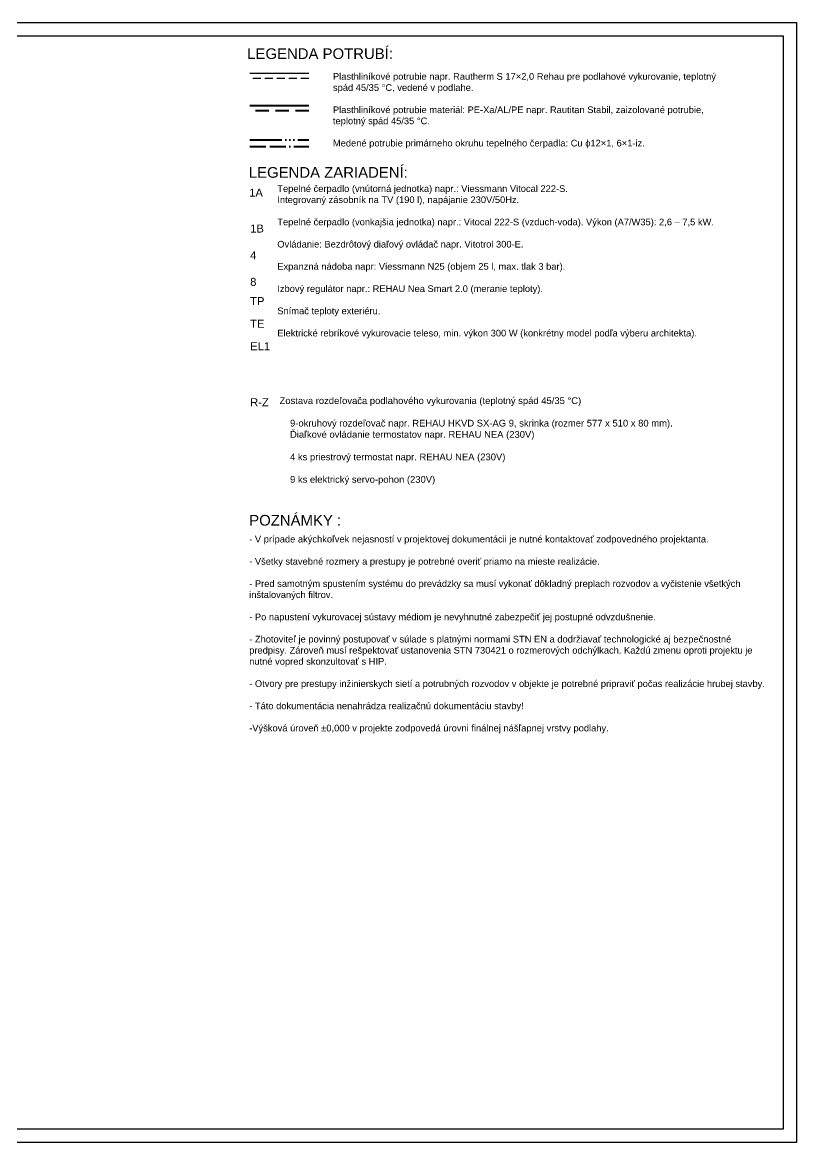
# Model space of a CAD drawing. Header units: millimetres. Extents: x 1046 to 78755, y 389 to 54562.
# Drawn here: x 28289 to 42796, y 389 to 21389 of the extents above; entities that cross this region are included whole.
import ezdxf

# ---------------------------------------------------------------- set-up
doc = ezdxf.new("R2010")
doc.units = ezdxf.units.MM
for name, pattern in [('ACAD_ISO06W100', [36, 24, -3, 0, -3, 0, -3, 0, -3]), ('ACAD_ISO11W100', [33, 12, -3, 12, -3, 0, -3]), ('DASH', [75, 50, -25])]:
    doc.linetypes.add(name, pattern=pattern)
doc.layers.add('NETLAC', color=6, linetype='Continuous', plot=False)
for name, color, linetype, lineweight in [('Schedule Graphics', 7, 'Continuous', 9), ('vyk-privod-45', 240, 'Continuous', 40), ('vyk-tc-privod', 175, 'ACAD_ISO06W100', 40), ('vyk-tc-vratka', 30, 'ACAD_ISO11W100', 40), ('vyk-vratka_35°C', 132, 'DASH', 40), ('vyk_POPIS', 7, 'Continuous', 20)]:
    doc.layers.add(name, color=color, linetype=linetype, lineweight=lineweight)
doc.layers.add('vyk-privod-45 PODL', color=1, linetype='Continuous')
doc.layers.add('vyk-vratka_35°C PODL', color=5, linetype='DASH')
doc.styles.add('ARIAL', font='arial.ttf')
doc.styles.get("Standard").update_dxf_attribs({"font": 'arial.ttf'})

msp = doc.modelspace()

# ---------------------------------------------------------------- linework, layer by layer
msp.add_lwpolyline([(1296.1, 21138.6), (42546.1, 21138.6), (42546.1, 638.6), (1296.1, 638.6)], close=True)
at = {"layer": 'NETLAC'}
msp.add_lwpolyline([(1046.1, 21388.6), (42796.1, 21388.6), (42796.1, 388.6), (1046.1, 388.6)], close=True, dxfattribs=at)
at = {"layer": 'vyk-privod-45'}
msp.add_line((32552.4, 19833.1), (33655.5, 19833.1), dxfattribs=at)
at = {"layer": 'vyk-privod-45 PODL', "lineweight": 30}
msp.add_line((32552.4, 20438.2), (33655.5, 20438.2), dxfattribs=at)
at = {"layer": 'vyk-tc-privod', "ltscale": 25}
msp.add_line((32552.4, 19189.8), (33655.5, 19189.8), dxfattribs=at)
at = {"layer": 'vyk-tc-vratka', "ltscale": 25}
msp.add_line((32552.4, 19061.5), (33655.5, 19061.5), dxfattribs=at)
at = {"layer": 'vyk-vratka_35°C', "ltscale": 5}
msp.add_line((33655.5, 19733.1), (32552.4, 19733.1), dxfattribs=at)
at = {"layer": 'vyk-vratka_35°C PODL', "lineweight": 30, "ltscale": 3}
msp.add_line((33655.5, 20338.2), (32552.4, 20338.2), dxfattribs=at)

# ---------------------------------------------------------------- texts
at = {"char_height": 125, "attachment_point": 1}
for s, width, heights, insert in [('Plasthliníkové potrubie napr. Rautherm S 17×2,0 Rehau pre podlahové vykurovanie, teplotný spád 45/35 °C, vedené v podlahe.\\P\\PPlasthliníkové potrubie materiál: PE-Xa/AL/PE napr. Rautitan Stabil, zaizolované potrubie, teplotný spád 45/35 °C.^J\\PMedené potrubie primárneho okruhu tepelného čerpadla: Cu ϕ12×1, 6×1-iz.', 7416.579, [0], (34107.9, 20438.2)), ('Tepelné čerpadlo (vnútorná jednotka) napr.: Viessmann Vitocal 222-S.\\PIntegrovaný zásobník na TV (190 l), napájanie 230V/50Hz.\\P\\PTepelné čerpadlo (vonkajšia jednotka) napr.: Vitocal 222-S (vzduch-voda). Výkon (A7/W35): 2,6 – 7,5 kW.\\P\\POvládanie: Bezdrôtový diaľový ovládač napr. Vitotrol 300-E.\\P\\PExpanzná nádoba napr: Viessmann N25 (objem 25 l, max. tlak 3 bar).\\P\\PIzbový regulátor napr.: REHAU Nea Smart 2.0 (meranie teploty).\\P\\PSnímač teploty exteriéru.\\P\\PElektrické rebríkové vykurovacie teleso, min. výkon 300 W (konkrétny model podľa výberu architekta).', 7746.67, [3308.2], (33065.7, 18335.1)), ('- V prípade akýchkoľvek nejasností v projektovej dokumentácii je nutné kontaktovať zodpovedného projektanta.\\P\\P- Všetky stavebné rozmery a prestupy je potrebné overiť priamo na mieste realizácie.\\P\\P- Pred samotným spustením systému do prevádzky sa musí vykonať dôkladný preplach rozvodov a vyčistenie všetkých inštalovaných filtrov.\\P\\P- Po napustení vykurovacej sústavy médiom je nevyhnutné zabezpečiť jej postupné odvzdušnenie.\\P\\P- Zhotoviteľ je povinný postupovať v súlade s platnými normami STN EN a dodržiavať technologické aj bezpečnostné predpisy. Zároveň musí rešpektovať ustanovenia STN 730421 o rozmerových odchýlkach. Každú zmenu oproti projektu je nutné vopred skonzultovať s HIP.\\P\\P- Otvory pre prestupy inžinierskych sietí a potrubných rozvodov v objekte je potrebné pripraviť počas realizácie hrubej stavby.\\P\\P- Táto dokumentácia nenahrádza realizačnú dokumentáciu stavby!\\P\\P-Výšková úroveň ±0,000 v projekte zodpovedá úrovni finálnej nášľapnej vrstvy podlahy.', 9481.578, [0], (32538.9, 11764.2))]:
    msp.add_mtext_dynamic_manual_height_columns(s, width=width, gutter_width=625, heights=heights, dxfattribs=dict(at, insert=insert))
at = {"layer": 'Schedule Graphics', "style": 'ARIAL'}
for s, p in [('LEGENDA POTRUBÍ:', (32501.2, 20702.6)), ('LEGENDA ZARIADENÍ:', (32531.2, 18476.3)), ('POZNÁMKY :', (32538.9, 11955))]:
    msp.add_text(s, height=200, dxfattribs=at).set_placement(p)
at = {"layer": 'vyk_POPIS', "lineweight": 35, "style": 'ARIAL'}
for s, p in [('1A', (32538.9, 18121.3)), ('1B', (32557.4, 17449.3)), ('4', (32557.4, 16949.3)), ('8', (32557.4, 16449.3)), ('TP', (32557.4, 16088.6)), ('TE', (32557.4, 15662.9)), ('EL1', (32557.4, 15243)), ('R-Z', (32557.4, 14193))]:
    msp.add_text(s, height=150, dxfattribs=at).set_placement(p)
at = {"layer": 'vyk_POPIS', "insert": (33107.6, 14360.7), "char_height": 126.5, "attachment_point": 1, "style": 'ARIAL'}
msp.add_mtext_dynamic_manual_height_columns('Zostava rozdeľovača podlahového vykurovania (teplotný spád 45/35 °C)\\P\\P    9-okruhový rozdeľovač napr. REHAU HKVD SX-AG 9, skrinka (rozmer 577 x 510 x 80 mm).\\P    Ďiaľkové ovládanie termostatov napr. REHAU NEA (230V)\\P\\P    4 ks priestrový termostat napr. REHAU NEA (230V)\\P\\P    9 ks elektrický servo-pohon (230V)', width=9488.825, gutter_width=12.5, heights=[0], dxfattribs=at)

doc.saveas('drawing.dxf')
